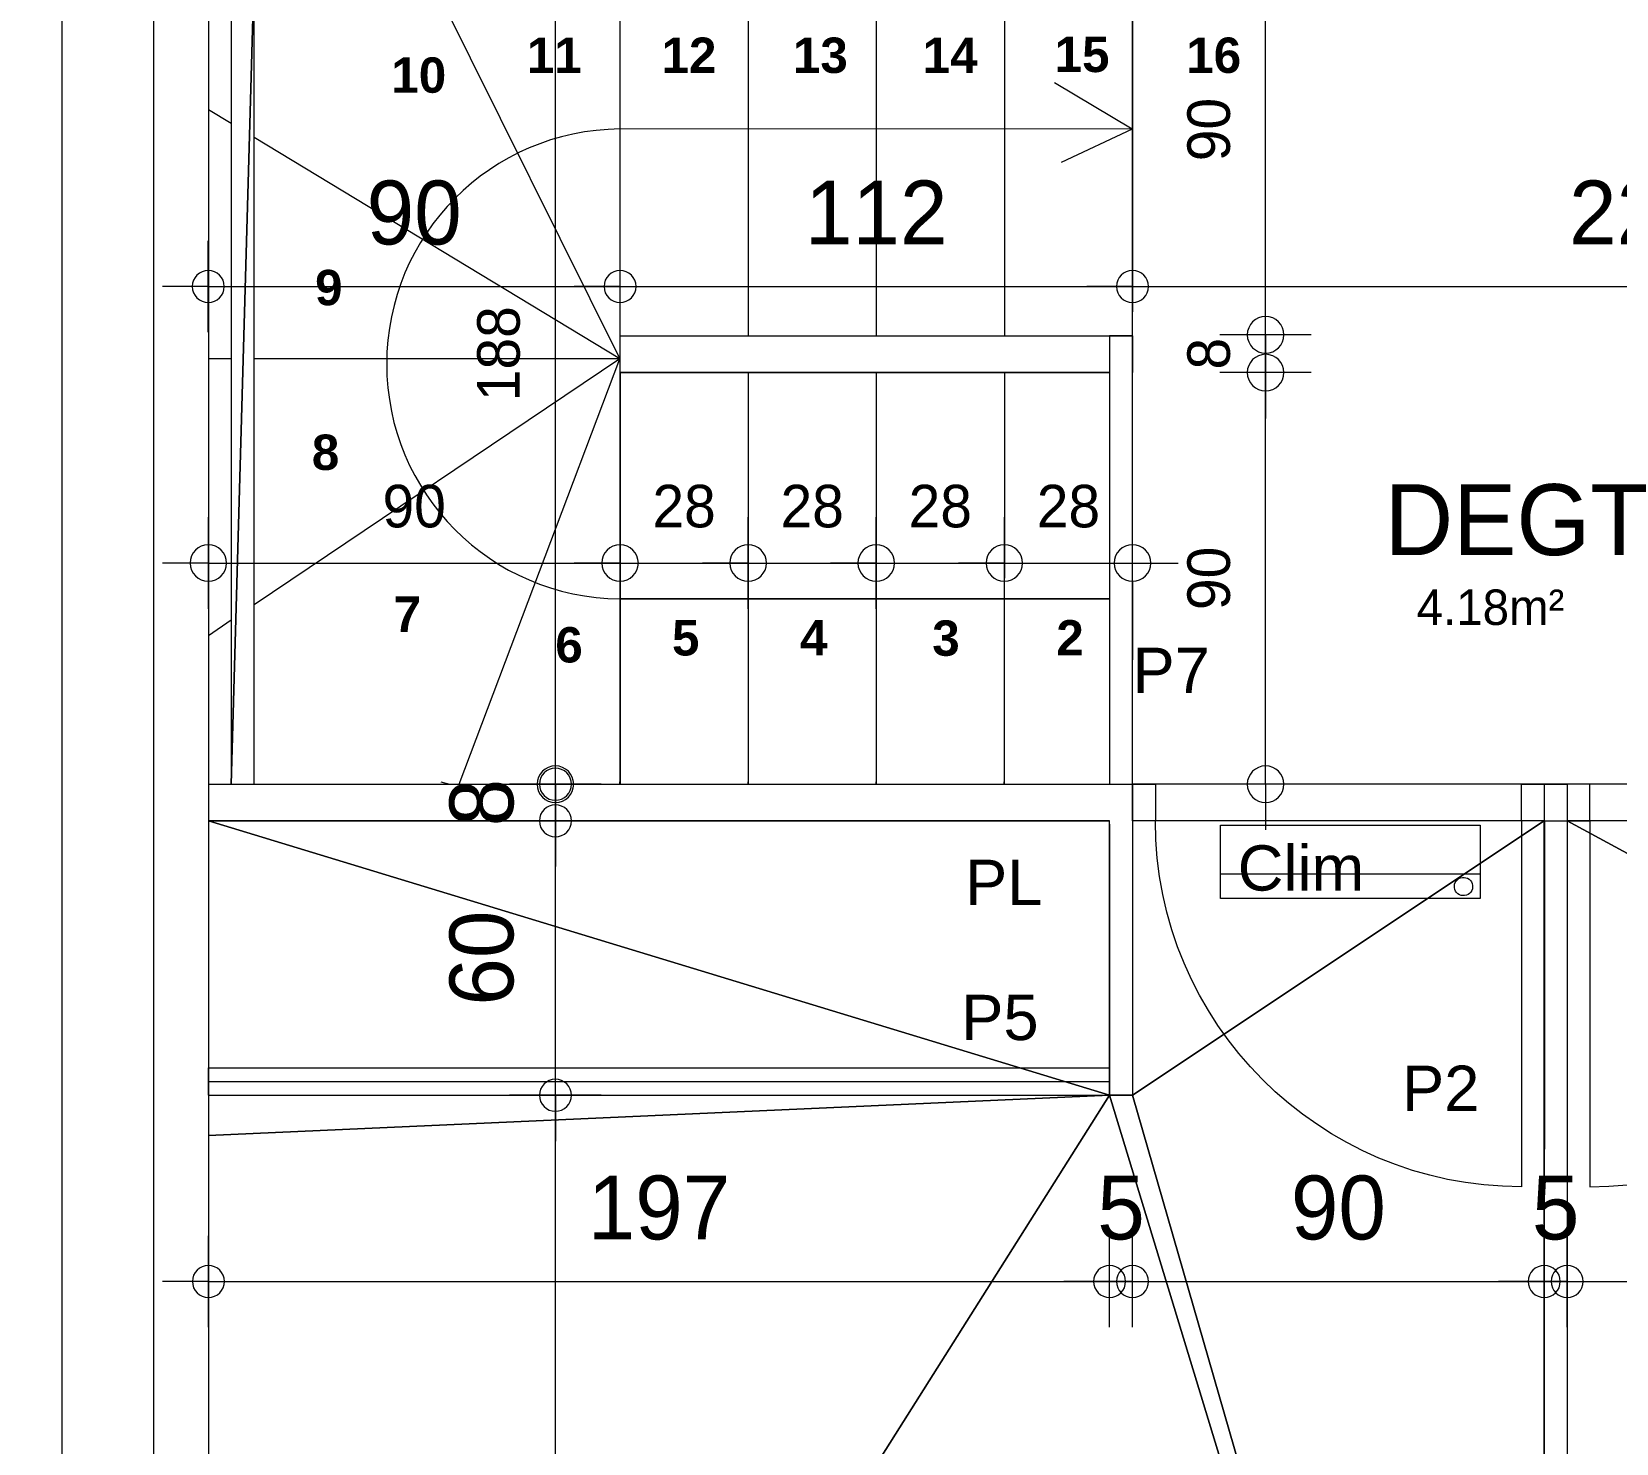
# Model space of a CAD drawing. Header units: metres. Extents: x 1.8 to 67.5, y -52.8 to -10.8.
# Drawn here: x 30.638 to 34.101, y -21.992 to -18.906 of the extents above; entities that cross this region are included whole.
import ezdxf
from ezdxf.enums import TextEntityAlignment as Align
from ezdxf.lldxf.tags import DXFTag

# ---------------------------------------------------------------- set-up
doc = ezdxf.new("R2010")
doc.units = ezdxf.units.M
doc.header["$MEASUREMENT"] = 0
for name, color, linetype in [('Calque commun', 7, 'Continuous'), ('Calque5', 7, 'Continuous'), ('Textes', 7, 'Continuous')]:
    doc.layers.add(name, color=color, linetype=linetype)
doc.styles.add('Arial11', font='arialbd.ttf', dxfattribs={"height": 0.077267})
doc.styles.add('Arial8', font='arial.ttf', dxfattribs={"height": 0.098961})
doc.styles.add('Century Gothic11', font='GOTHIC.TTF', dxfattribs={"height": 0.139636})
doc.styles.add('Century Gothic19', font='GOTHIC.TTF', dxfattribs={"height": 0.155151})
doc.styles.add('Century Gothic21', font='GOTHIC.TTF', dxfattribs={"height": 0.09309})
doc.styles.add('Century Gothic5', font='GOTHIC.TTF', dxfattribs={"height": 0.077575})
tags = doc.linetypes.add('HIDDEN2', pattern=[0.1875, 0.125, -0.0625]).pattern_tags.tags
tags[6:7] = [DXFTag(74, 4), DXFTag(75, 0), DXFTag(340, '0'), DXFTag(46, 1.0), DXFTag(50, 0.0), DXFTag(44, 0.0), DXFTag(45, 0.0)]
tags[4:5] = [DXFTag(74, 4), DXFTag(75, 0), DXFTag(340, '0'), DXFTag(46, 1.0), DXFTag(50, 0.0), DXFTag(44, 0.0), DXFTag(45, 0.0)]
tags = doc.linetypes.add('HIDDENX2', pattern=[0.75, 0.5, -0.25]).pattern_tags.tags
tags[6:7] = [DXFTag(74, 4), DXFTag(75, 0), DXFTag(340, '0'), DXFTag(46, 1.0), DXFTag(50, 0.0), DXFTag(44, 0.0), DXFTag(45, 0.0)]
tags[4:5] = [DXFTag(74, 4), DXFTag(75, 0), DXFTag(340, '0'), DXFTag(46, 1.0), DXFTag(50, 0.0), DXFTag(44, 0.0), DXFTag(45, 0.0)]

# ---------------------------------------------------------------- blocks, each defined once
blk = doc.blocks.new('Block52772')
at = {"layer": 'Calque commun', "color": 7, "linetype": 'Continuous', "lineweight": 18}
blk.add_line((30.7037, -15.6712), (30.7037, -24.6712), dxfattribs=at)
at = {"layer": 'Calque commun', "color": 7, "linetype": 'Continuous', "lineweight": 9}
for p, q in [((30.9037, -15.8712), (30.9037, -24.4712)), ((31.0238, -15.9912), (31.0238, -24.3512))]:
    blk.add_line(p, q, dxfattribs=at)
blk = doc.blocks.new('xmodule1pdniv1-7')
at = {"layer": 'Calque commun', "color": 5, "linetype": 'Continuous', "lineweight": 9}
blk.add_arc((0, 0), 0.5, 0, 359.9994, dxfattribs=at)
blk = doc.blocks.new('xmodule1pdniv1-8')
at = {"layer": 'Calque commun', "color": 5, "linetype": 'Continuous', "lineweight": 9}
blk.add_arc((0, 0), 0.5, 0, 359.9994, dxfattribs=at)
blk = doc.blocks.new('DimLine53630-2')
at = {"layer": 'Calque commun', "color": 5, "linetype": 'Continuous', "lineweight": 9}
for p, q in [((31.7823, -21.2312), (31.7823, -21.1312)), ((31.8823, -21.2312), (31.6823, -21.2312)), ((31.7823, -24.3512), (31.7823, -21.2312)), ((31.8823, -24.3512), (31.6823, -24.3512)), ((31.7823, -24.3512), (31.7823, -24.4512))]:
    blk.add_line(p, q, dxfattribs=at)
at = {"layer": 'Calque commun', "color": 5, "linetype": 'Continuous', "lineweight": 9, "xscale": 0.07000000029802322, "yscale": 0.07000000029802322, "zscale": 0.07000000029802322, "rotation": 90}
for name, p in [('xmodule1pdniv1-8', (31.7823, -21.2312)), ('xmodule1pdniv1-7', (31.7823, -24.3512))]:
    blk.add_blockref(name, p, dxfattribs=at)
at = {"layer": 'Calque commun', "color": 5, "linetype": 'Continuous', "lineweight": 9, "style": 'Century Gothic11'}
blk.add_text('312', height=0.13964, rotation=90, dxfattribs=at).set_placement((31.7323, -22.7912), align=Align.BOTTOM_CENTER)
blk = doc.blocks.new('xmodule1pdniv1-9')
at = {"layer": 'Calque commun', "color": 5, "linetype": 'Continuous', "lineweight": 9}
blk.add_arc((0, 0), 0.5, 0, 359.9994, dxfattribs=at)
blk = doc.blocks.new('xmodule1pdniv1-10')
at = {"layer": 'Calque commun', "color": 5, "linetype": 'Continuous', "lineweight": 9}
blk.add_arc((0, 0), 0.5, 0, 359.9994, dxfattribs=at)
blk = doc.blocks.new('DimLine53638-2')
at = {"layer": 'Calque commun', "color": 5, "linetype": 'Continuous', "lineweight": 9}
for p, q in [((31.7823, -20.6312), (31.7823, -20.5312)), ((31.8823, -20.6312), (31.6823, -20.6312)), ((31.7823, -21.2312), (31.7823, -20.6312)), ((31.8823, -21.2312), (31.6823, -21.2312)), ((31.7823, -21.2312), (31.7823, -21.3312))]:
    blk.add_line(p, q, dxfattribs=at)
at = {"layer": 'Calque commun', "color": 5, "linetype": 'Continuous', "lineweight": 9, "xscale": 0.07000000029802322, "yscale": 0.07000000029802322, "zscale": 0.07000000029802322, "rotation": 90}
for name, p in [('xmodule1pdniv1-10', (31.7823, -20.6312)), ('xmodule1pdniv1-9', (31.7823, -21.2312))]:
    blk.add_blockref(name, p, dxfattribs=at)
at = {"layer": 'Calque commun', "color": 5, "linetype": 'Continuous', "lineweight": 9, "style": 'Century Gothic11'}
blk.add_text('60', height=0.13964, rotation=90.0004, dxfattribs=at).set_placement((31.7323, -20.9312), align=Align.BOTTOM_CENTER)
blk = doc.blocks.new('xmodule1pdniv1-11')
at = {"layer": 'Calque commun', "color": 5, "linetype": 'Continuous', "lineweight": 9}
blk.add_arc((0, 0), 0.5, 0, 359.9994, dxfattribs=at)
blk = doc.blocks.new('xmodule1pdniv1-12')
at = {"layer": 'Calque commun', "color": 5, "linetype": 'Continuous', "lineweight": 9}
blk.add_arc((0, 0), 0.5, 0, 359.9994, dxfattribs=at)
blk = doc.blocks.new('DimLine53646-2')
at = {"layer": 'Calque commun', "color": 5, "linetype": 'Continuous', "lineweight": 9}
for p, q in [((31.7823, -20.5512), (31.7823, -20.4512)), ((31.8823, -20.5512), (31.6823, -20.5512)), ((31.7823, -20.6312), (31.7823, -20.5512)), ((31.8823, -20.6312), (31.6823, -20.6312)), ((31.7823, -20.6312), (31.7824, -20.7312))]:
    blk.add_line(p, q, dxfattribs=at)
at = {"layer": 'Calque commun', "color": 5, "linetype": 'Continuous', "lineweight": 9, "xscale": 0.07000000029802322, "yscale": 0.07000000029802322, "zscale": 0.07000000029802322, "rotation": 90}
for name, p in [('xmodule1pdniv1-12', (31.7823, -20.5512)), ('xmodule1pdniv1-11', (31.7823, -20.6312))]:
    blk.add_blockref(name, p, dxfattribs=at)
at = {"layer": 'Calque commun', "color": 5, "linetype": 'Continuous', "lineweight": 9, "style": 'Century Gothic11'}
blk.add_text('8', height=0.1396, rotation=90.0219, dxfattribs=at).set_placement((31.7323, -20.5913), align=Align.BOTTOM_CENTER)
blk = doc.blocks.new('xmodule1pdniv1-13')
at = {"layer": 'Calque commun', "color": 5, "linetype": 'Continuous', "lineweight": 9}
blk.add_arc((0, 0), 0.5, 0, 359.9994, dxfattribs=at)
blk = doc.blocks.new('xmodule1pdniv1-14')
at = {"layer": 'Calque commun', "color": 5, "linetype": 'Continuous', "lineweight": 9}
blk.add_arc((0, 0), 0.5, 0, 359.9994, dxfattribs=at)
blk = doc.blocks.new('DimLine53654-2')
at = {"layer": 'Calque commun', "color": 5, "linetype": 'Continuous', "lineweight": 9}
for p, q in [((31.7822, -18.6687), (31.7822, -18.5687)), ((31.8822, -18.6687), (31.6822, -18.6687)), ((31.7823, -20.5512), (31.7822, -18.6687)), ((31.8823, -20.5512), (31.6823, -20.5512)), ((31.7823, -20.5512), (31.7823, -20.6512))]:
    blk.add_line(p, q, dxfattribs=at)
at = {"layer": 'Calque commun', "color": 5, "linetype": 'Continuous', "lineweight": 9, "xscale": 0.07999999821186066, "yscale": 0.07999999821186066, "zscale": 0.07999999821186066, "rotation": 90}
for name, p in [('xmodule1pdniv1-14', (31.7822, -18.6687)), ('xmodule1pdniv1-13', (31.7823, -20.5512))]:
    blk.add_blockref(name, p, dxfattribs=at)
at = {"layer": 'Calque commun', "color": 5, "linetype": 'Continuous', "lineweight": 9, "style": 'Century Gothic21'}
blk.add_text('188', height=0.09309, rotation=90.0024, dxfattribs=at).set_placement((31.7323, -19.61), align=Align.BOTTOM_CENTER)
blk = doc.blocks.new('xmodule1pdniv1-21')
at = {"layer": 'Calque commun', "color": 5, "linetype": 'Continuous', "lineweight": 9}
blk.add_arc((0, 0), 0.5, 0, 359.9994, dxfattribs=at)
blk = doc.blocks.new('xmodule1pdniv1-22')
at = {"layer": 'Calque commun', "color": 5, "linetype": 'Continuous', "lineweight": 9}
blk.add_arc((0, 0), 0.5, 0, 359.9994, dxfattribs=at)
blk = doc.blocks.new('DimLine53686-2')
at = {"layer": 'Calque commun', "color": 5, "linetype": 'Continuous', "lineweight": 9}
for p, q in [((31.0236, -19.563), (31.0236, -19.363)), ((31.9236, -19.563), (31.9236, -19.363)), ((31.0236, -19.463), (30.9236, -19.463)), ((31.0236, -19.463), (31.9236, -19.463)), ((31.9236, -19.463), (32.0236, -19.463))]:
    blk.add_line(p, q, dxfattribs=at)
at = {"layer": 'Calque commun', "color": 5, "linetype": 'Continuous', "lineweight": 9, "xscale": 0.07000000029802322, "yscale": 0.07000000029802322, "zscale": 0.07000000029802322}
for name, p in [('xmodule1pdniv1-21', (31.0236, -19.463)), ('xmodule1pdniv1-22', (31.9236, -19.463))]:
    blk.add_blockref(name, p, dxfattribs=at)
at = {"layer": 'Calque commun', "color": 5, "linetype": 'Continuous', "lineweight": 9, "style": 'Century Gothic11'}
blk.add_text('90', height=0.13964, dxfattribs=at).set_placement((31.4736, -19.413), align=Align.BOTTOM_CENTER)
blk = doc.blocks.new('xmodule1pdniv1-23')
at = {"layer": 'Calque commun', "color": 5, "linetype": 'Continuous', "lineweight": 9}
blk.add_arc((0, 0), 0.5, 0, 359.9994, dxfattribs=at)
blk = doc.blocks.new('xmodule1pdniv1-24')
at = {"layer": 'Calque commun', "color": 5, "linetype": 'Continuous', "lineweight": 9}
blk.add_arc((0, 0), 0.5, 0, 359.9994, dxfattribs=at)
blk = doc.blocks.new('DimLine53694-2')
at = {"layer": 'Calque commun', "color": 5, "linetype": 'Continuous', "lineweight": 9}
for p, q in [((31.9236, -19.563), (31.9236, -19.363)), ((33.0436, -19.563), (33.0436, -19.363)), ((31.9236, -19.463), (31.8236, -19.463)), ((31.9236, -19.463), (33.0436, -19.463)), ((33.0436, -19.463), (33.1436, -19.463))]:
    blk.add_line(p, q, dxfattribs=at)
at = {"layer": 'Calque commun', "color": 5, "linetype": 'Continuous', "lineweight": 9, "xscale": 0.07000000029802322, "yscale": 0.07000000029802322, "zscale": 0.07000000029802322}
for name, p in [('xmodule1pdniv1-23', (31.9236, -19.463)), ('xmodule1pdniv1-24', (33.0436, -19.463))]:
    blk.add_blockref(name, p, dxfattribs=at)
at = {"layer": 'Calque commun', "color": 5, "linetype": 'Continuous', "lineweight": 9, "style": 'Century Gothic11'}
blk.add_text('112', height=0.13964, dxfattribs=at).set_placement((32.4836, -19.413), align=Align.BOTTOM_CENTER)
blk = doc.blocks.new('xmodule1pdniv1-25')
at = {"layer": 'Calque commun', "color": 5, "linetype": 'Continuous', "lineweight": 9}
blk.add_arc((0, 0), 0.5, 0, 359.9994, dxfattribs=at)
blk = doc.blocks.new('xmodule1pdniv1-26')
at = {"layer": 'Calque commun', "color": 5, "linetype": 'Continuous', "lineweight": 9}
blk.add_arc((0, 0), 0.5, 0, 359.9994, dxfattribs=at)
blk = doc.blocks.new('DimLine53702-2')
at = {"layer": 'Calque commun', "color": 5, "linetype": 'Continuous', "lineweight": 9}
for p, q in [((33.0436, -19.563), (33.0436, -19.363)), ((35.2637, -19.563), (35.2637, -19.363)), ((33.0436, -19.463), (32.9436, -19.463)), ((33.0436, -19.463), (35.2637, -19.463)), ((35.2637, -19.463), (35.3637, -19.463))]:
    blk.add_line(p, q, dxfattribs=at)
at = {"layer": 'Calque commun', "color": 5, "linetype": 'Continuous', "lineweight": 9, "xscale": 0.07000000029802322, "yscale": 0.07000000029802322, "zscale": 0.07000000029802322}
for name, p in [('xmodule1pdniv1-25', (33.0436, -19.463)), ('xmodule1pdniv1-26', (35.2637, -19.463))]:
    blk.add_blockref(name, p, dxfattribs=at)
at = {"layer": 'Calque commun', "color": 5, "linetype": 'Continuous', "lineweight": 9, "style": 'Century Gothic11'}
blk.add_text('222', height=0.13964, dxfattribs=at).set_placement((34.1537, -19.413), align=Align.BOTTOM_CENTER)
blk = doc.blocks.new('xmodule1pdniv1-65')
at = {"layer": 'Calque commun', "color": 5, "linetype": 'Continuous', "lineweight": 9}
blk.add_arc((0, 0), 0.5, 0, 359.9994, dxfattribs=at)
blk = doc.blocks.new('xmodule1pdniv1-66')
at = {"layer": 'Calque commun', "color": 5, "linetype": 'Continuous', "lineweight": 9}
blk.add_arc((0, 0), 0.5, 0, 359.9994, dxfattribs=at)
blk = doc.blocks.new('DimLine53878-2')
at = {"layer": 'Calque commun', "color": 5, "linetype": 'Continuous', "lineweight": 9}
for p, q in [((31.0238, -21.7381), (31.0238, -21.5381)), ((32.9937, -21.7381), (32.9937, -21.5381)), ((31.0238, -21.6381), (30.9238, -21.6381)), ((31.0238, -21.6381), (32.9937, -21.6381)), ((32.9937, -21.6381), (33.0937, -21.6381))]:
    blk.add_line(p, q, dxfattribs=at)
at = {"layer": 'Calque commun', "color": 5, "linetype": 'Continuous', "lineweight": 9, "xscale": 0.07000000029802322, "yscale": 0.07000000029802322, "zscale": 0.07000000029802322}
for name, p in [('xmodule1pdniv1-65', (31.0238, -21.6381)), ('xmodule1pdniv1-66', (32.9937, -21.6381))]:
    blk.add_blockref(name, p, dxfattribs=at)
at = {"layer": 'Calque commun', "color": 5, "linetype": 'Continuous', "lineweight": 9, "style": 'Century Gothic11'}
blk.add_text('197', height=0.13964, dxfattribs=at).set_placement((32.0087, -21.5881), align=Align.BOTTOM_CENTER)
blk = doc.blocks.new('xmodule1pdniv1-67')
at = {"layer": 'Calque commun', "color": 5, "linetype": 'Continuous', "lineweight": 9}
blk.add_arc((0, 0), 0.5, 0, 359.9994, dxfattribs=at)
blk = doc.blocks.new('xmodule1pdniv1-68')
at = {"layer": 'Calque commun', "color": 5, "linetype": 'Continuous', "lineweight": 9}
blk.add_arc((0, 0), 0.5, 0, 359.9994, dxfattribs=at)
blk = doc.blocks.new('DimLine53886-2')
at = {"layer": 'Calque commun', "color": 5, "linetype": 'Continuous', "lineweight": 9}
for p, q in [((32.9937, -21.7381), (32.9937, -21.5381)), ((33.0437, -21.7381), (33.0437, -21.5381)), ((32.9937, -21.6381), (32.8937, -21.6381)), ((32.9937, -21.6381), (33.0437, -21.6381)), ((33.0437, -21.6381), (33.1437, -21.6381))]:
    blk.add_line(p, q, dxfattribs=at)
at = {"layer": 'Calque commun', "color": 5, "linetype": 'Continuous', "lineweight": 9, "xscale": 0.07000000029802322, "yscale": 0.07000000029802322, "zscale": 0.07000000029802322}
for name, p in [('xmodule1pdniv1-67', (32.9937, -21.6381)), ('xmodule1pdniv1-68', (33.0437, -21.6381))]:
    blk.add_blockref(name, p, dxfattribs=at)
at = {"layer": 'Calque commun', "color": 5, "linetype": 'Continuous', "lineweight": 9, "style": 'Century Gothic11'}
blk.add_text('5', height=0.1396, dxfattribs=at).set_placement((33.0187, -21.5881), align=Align.BOTTOM_CENTER)
blk = doc.blocks.new('xmodule1pdniv1-69')
at = {"layer": 'Calque commun', "color": 5, "linetype": 'Continuous', "lineweight": 9}
blk.add_arc((0, 0), 0.5, 0, 359.9994, dxfattribs=at)
blk = doc.blocks.new('xmodule1pdniv1-70')
at = {"layer": 'Calque commun', "color": 5, "linetype": 'Continuous', "lineweight": 9}
blk.add_arc((0, 0), 0.5, 0, 359.9994, dxfattribs=at)
blk = doc.blocks.new('DimLine53894-2')
at = {"layer": 'Calque commun', "color": 5, "linetype": 'Continuous', "lineweight": 9}
for p, q in [((33.0437, -21.7381), (33.0437, -21.5381)), ((33.9437, -21.7381), (33.9437, -21.5381)), ((33.0437, -21.6381), (32.9437, -21.6381)), ((33.0437, -21.6381), (33.9437, -21.6381)), ((33.9437, -21.6381), (34.0437, -21.6381))]:
    blk.add_line(p, q, dxfattribs=at)
at = {"layer": 'Calque commun', "color": 5, "linetype": 'Continuous', "lineweight": 9, "xscale": 0.07000000029802322, "yscale": 0.07000000029802322, "zscale": 0.07000000029802322}
for name, p in [('xmodule1pdniv1-69', (33.0437, -21.6381)), ('xmodule1pdniv1-70', (33.9437, -21.6381))]:
    blk.add_blockref(name, p, dxfattribs=at)
at = {"layer": 'Calque commun', "color": 5, "linetype": 'Continuous', "lineweight": 9, "style": 'Century Gothic11'}
blk.add_text('90', height=0.13964, dxfattribs=at).set_placement((33.4937, -21.5881), align=Align.BOTTOM_CENTER)
blk = doc.blocks.new('xmodule1pdniv1-71')
at = {"layer": 'Calque commun', "color": 5, "linetype": 'Continuous', "lineweight": 9}
blk.add_arc((0, 0), 0.5, 0, 359.9994, dxfattribs=at)
blk = doc.blocks.new('xmodule1pdniv1-72')
at = {"layer": 'Calque commun', "color": 5, "linetype": 'Continuous', "lineweight": 9}
blk.add_arc((0, 0), 0.5, 0, 359.9994, dxfattribs=at)
blk = doc.blocks.new('DimLine53902-2')
at = {"layer": 'Calque commun', "color": 5, "linetype": 'Continuous', "lineweight": 9}
for p, q in [((33.9437, -21.7381), (33.9437, -21.5381)), ((33.9937, -21.7381), (33.9937, -21.5381)), ((33.9437, -21.6381), (33.8437, -21.6381)), ((33.9437, -21.6381), (33.9937, -21.6381)), ((33.9937, -21.6381), (34.0937, -21.6381))]:
    blk.add_line(p, q, dxfattribs=at)
at = {"layer": 'Calque commun', "color": 5, "linetype": 'Continuous', "lineweight": 9, "xscale": 0.07000000029802322, "yscale": 0.07000000029802322, "zscale": 0.07000000029802322}
for name, p in [('xmodule1pdniv1-71', (33.9437, -21.6381)), ('xmodule1pdniv1-72', (33.9937, -21.6381))]:
    blk.add_blockref(name, p, dxfattribs=at)
at = {"layer": 'Calque commun', "color": 5, "linetype": 'Continuous', "lineweight": 9, "style": 'Century Gothic11'}
blk.add_text('5', height=0.1396, dxfattribs=at).set_placement((33.9687, -21.5881), align=Align.BOTTOM_CENTER)
blk = doc.blocks.new('xmodule1pdniv1-73')
at = {"layer": 'Calque commun', "color": 5, "linetype": 'Continuous', "lineweight": 9}
blk.add_arc((0, 0), 0.5, 0, 359.9994, dxfattribs=at)
blk = doc.blocks.new('xmodule1pdniv1-74')
at = {"layer": 'Calque commun', "color": 5, "linetype": 'Continuous', "lineweight": 9}
blk.add_arc((0, 0), 0.5, 0, 359.9994, dxfattribs=at)
blk = doc.blocks.new('DimLine53910-2')
at = {"layer": 'Calque commun', "color": 5, "linetype": 'Continuous', "lineweight": 9}
for p, q in [((33.9937, -21.7381), (33.9937, -21.5381)), ((35.2638, -21.7381), (35.2638, -21.5381)), ((33.9937, -21.6381), (33.8937, -21.6381)), ((33.9937, -21.6381), (35.2638, -21.6381)), ((35.2638, -21.6381), (35.3638, -21.6381))]:
    blk.add_line(p, q, dxfattribs=at)
at = {"layer": 'Calque commun', "color": 5, "linetype": 'Continuous', "lineweight": 9, "xscale": 0.07000000029802322, "yscale": 0.07000000029802322, "zscale": 0.07000000029802322}
for name, p in [('xmodule1pdniv1-73', (33.9937, -21.6381)), ('xmodule1pdniv1-74', (35.2638, -21.6381))]:
    blk.add_blockref(name, p, dxfattribs=at)
at = {"layer": 'Calque commun', "color": 5, "linetype": 'Continuous', "lineweight": 9, "style": 'Century Gothic11'}
blk.add_text('127', height=0.13964, dxfattribs=at).set_placement((34.6288, -21.5881), align=Align.BOTTOM_CENTER)
blk = doc.blocks.new('@PRES_1_$$_1-55')
at = {"layer": 'Calque commun', "color": 5, "linetype": 'Continuous', "lineweight": 9}
blk.add_line((0.05, 0.08), (0.05, 0.88), dxfattribs=at)
at = {"layer": 'Calque commun', "color": 5, "linetype": 'Continuous', "lineweight": 9, "extrusion": (0, 0, -1)}
blk.add_arc((-0.05, 0.08), 0.8, 90, 180, dxfattribs=at)
at = {"layer": 'Calque commun', "color": 5, "linetype": 'Continuous', "lineweight": 9}
mesh = blk.add_polyface(dxfattribs=at)
corners = [(0, 0), (0, 0.08), (0.05, 0.08), (0.05, 0)]
mesh.append_faces([[corners[k] for k in face] for face in [(0, 1, 2, 3)]], dxfattribs={"color": 5})
mesh = blk.add_polyface(dxfattribs=at)
corners = [(0.85, 0), (0.85, 0.08), (0.9, 0.08), (0.9, 0)]
mesh.append_faces([[corners[k] for k in face] for face in [(0, 1, 2, 3)]], dxfattribs={"color": 5})
blk = doc.blocks.new('@PRES_1_$$_1-56')
at = {"layer": 'Calque commun', "color": 7, "linetype": 'Continuous', "lineweight": 9}
blk.add_line((0, 0), (0, 0.08), dxfattribs=at)
blk = doc.blocks.new('@PRES_1_$$_1-57')
at = {"layer": 'Calque commun', "color": 7, "linetype": 'Continuous', "lineweight": 9}
blk.add_line((0, 0), (0, 0.08), dxfattribs=at)
blk = doc.blocks.new('INTER_2D_COMB19')
at = {"layer": 'Calque5', "color": 0, "linetype": 'ByBlock', "lineweight": -2}
for name in ['@PRES_1_$$_1-55', '@PRES_1_$$_1-56']:
    blk.add_blockref(name, (0, 0), dxfattribs=at)
at = {"layer": 'Calque5', "color": 0, "linetype": 'ByBlock', "lineweight": -2, "extrusion": (0, 0, -1), "xscale": -1, "yscale": -1, "zscale": -1, "rotation": -180}
blk.add_blockref('@PRES_1_$$_1-57', (-0.9, 0), dxfattribs=at)
blk = doc.blocks.new('PLACED_COMB19')
at = {"layer": 'Calque5', "color": 0, "linetype": 'ByBlock', "lineweight": -2}
blk.add_blockref('INTER_2D_COMB19', (0, 0), dxfattribs=at)
blk = doc.blocks.new('xmodule1pdniv1-95')
at = {"layer": 'Calque commun', "color": 5, "linetype": 'Continuous', "lineweight": 9}
blk.add_arc((0, 0), 0.5, 0, 359.9994, dxfattribs=at)
blk = doc.blocks.new('xmodule1pdniv1-96')
at = {"layer": 'Calque commun', "color": 5, "linetype": 'Continuous', "lineweight": 9}
blk.add_arc((0, 0), 0.5, 0, 359.9994, dxfattribs=at)
blk = doc.blocks.new('DimLine60103-2')
at = {"layer": 'Calque commun', "color": 5, "linetype": 'Continuous', "lineweight": 9}
for p, q in [((33.3346, -19.6513), (33.3346, -19.5513)), ((33.4346, -19.6513), (33.2346, -19.6513)), ((33.3346, -20.5512), (33.3346, -19.6513)), ((33.4346, -20.5512), (33.2346, -20.5512)), ((33.3346, -20.5512), (33.3346, -20.6512))]:
    blk.add_line(p, q, dxfattribs=at)
at = {"layer": 'Calque commun', "color": 5, "linetype": 'Continuous', "lineweight": 9, "xscale": 0.07999999821186066, "yscale": 0.07999999821186066, "zscale": 0.07999999821186066, "rotation": 90}
for name, p in [('xmodule1pdniv1-96', (33.3346, -19.6513)), ('xmodule1pdniv1-95', (33.3346, -20.5512))]:
    blk.add_blockref(name, p, dxfattribs=at)
at = {"layer": 'Calque commun', "color": 5, "linetype": 'Continuous', "lineweight": 9, "style": 'Century Gothic21'}
blk.add_text('90', height=0.09309, rotation=90, dxfattribs=at).set_placement((33.2846, -20.1012), align=Align.BOTTOM_CENTER)
blk = doc.blocks.new('xmodule1pdniv1-97')
at = {"layer": 'Calque commun', "color": 5, "linetype": 'Continuous', "lineweight": 9}
blk.add_arc((0, 0), 0.5, 0, 359.9994, dxfattribs=at)
blk = doc.blocks.new('xmodule1pdniv1-98')
at = {"layer": 'Calque commun', "color": 5, "linetype": 'Continuous', "lineweight": 9}
blk.add_arc((0, 0), 0.5, 0, 359.9994, dxfattribs=at)
blk = doc.blocks.new('DimLine60111-2')
at = {"layer": 'Calque commun', "color": 5, "linetype": 'Continuous', "lineweight": 9}
for p, q in [((33.3346, -19.5687), (33.3346, -19.4687)), ((33.4346, -19.5687), (33.2346, -19.5687)), ((33.3346, -19.6513), (33.3346, -19.5687)), ((33.4346, -19.6513), (33.2346, -19.6513)), ((33.3346, -19.6513), (33.3346, -19.7513))]:
    blk.add_line(p, q, dxfattribs=at)
at = {"layer": 'Calque commun', "color": 5, "linetype": 'Continuous', "lineweight": 9, "xscale": 0.07999999821186066, "yscale": 0.07999999821186066, "zscale": 0.07999999821186066, "rotation": 90}
for name, p in [('xmodule1pdniv1-98', (33.3346, -19.5687)), ('xmodule1pdniv1-97', (33.3346, -19.6513))]:
    blk.add_blockref(name, p, dxfattribs=at)
at = {"layer": 'Calque commun', "color": 5, "linetype": 'Continuous', "lineweight": 9, "style": 'Century Gothic21'}
blk.add_text('8', height=0.0931, rotation=90, dxfattribs=at).set_placement((33.2846, -19.61), align=Align.BOTTOM_CENTER)
blk = doc.blocks.new('xmodule1pdniv1-99')
at = {"layer": 'Calque commun', "color": 5, "linetype": 'Continuous', "lineweight": 9}
blk.add_arc((0, 0), 0.5, 0, 359.9994, dxfattribs=at)
blk = doc.blocks.new('xmodule1pdniv1-100')
at = {"layer": 'Calque commun', "color": 5, "linetype": 'Continuous', "lineweight": 9}
blk.add_arc((0, 0), 0.5, 0, 359.9994, dxfattribs=at)
blk = doc.blocks.new('DimLine60119-2')
at = {"layer": 'Calque commun', "color": 5, "linetype": 'Continuous', "lineweight": 9}
for p, q in [((33.3346, -18.6713), (33.3346, -18.5713)), ((33.4346, -18.6713), (33.2346, -18.6713)), ((33.3346, -19.5687), (33.3346, -18.6713)), ((33.4346, -19.5687), (33.2346, -19.5687)), ((33.3346, -19.5687), (33.3346, -19.6687))]:
    blk.add_line(p, q, dxfattribs=at)
at = {"layer": 'Calque commun', "color": 5, "linetype": 'Continuous', "lineweight": 9, "xscale": 0.07999999821186066, "yscale": 0.07999999821186066, "zscale": 0.07999999821186066, "rotation": 90}
for name, p in [('xmodule1pdniv1-100', (33.3346, -18.6713)), ('xmodule1pdniv1-99', (33.3346, -19.5687))]:
    blk.add_blockref(name, p, dxfattribs=at)
at = {"layer": 'Calque commun', "color": 5, "linetype": 'Continuous', "lineweight": 9, "style": 'Century Gothic21'}
blk.add_text('90', height=0.09309, rotation=90, dxfattribs=at).set_placement((33.2846, -19.12), align=Align.BOTTOM_CENTER)
blk = doc.blocks.new('xmodule1pdniv1-101')
at = {"layer": 'Calque commun', "color": 5, "linetype": 'Continuous', "lineweight": 9}
blk.add_arc((0, 0), 0.5, 0, 359.9994, dxfattribs=at)
blk = doc.blocks.new('xmodule1pdniv1-102')
at = {"layer": 'Calque commun', "color": 5, "linetype": 'Continuous', "lineweight": 9}
blk.add_arc((0, 0), 0.5, 0, 359.9994, dxfattribs=at)
blk = doc.blocks.new('DimLine60129-2')
at = {"layer": 'Calque commun', "color": 5, "linetype": 'Continuous', "lineweight": 9}
for p, q in [((31.0237, -20.1676), (31.0237, -19.9676)), ((31.9236, -20.1676), (31.9236, -19.9676)), ((31.0237, -20.0676), (30.9237, -20.0676)), ((31.0237, -20.0676), (31.9236, -20.0676)), ((31.9236, -20.0676), (32.0236, -20.0676))]:
    blk.add_line(p, q, dxfattribs=at)
at = {"layer": 'Calque commun', "color": 5, "linetype": 'Continuous', "lineweight": 9, "xscale": 0.07999999821186066, "yscale": 0.07999999821186066, "zscale": 0.07999999821186066}
for name, p in [('xmodule1pdniv1-101', (31.0237, -20.0676)), ('xmodule1pdniv1-102', (31.9236, -20.0676))]:
    blk.add_blockref(name, p, dxfattribs=at)
at = {"layer": 'Calque commun', "color": 5, "linetype": 'Continuous', "lineweight": 9, "style": 'Century Gothic21'}
blk.add_text('90', height=0.09309, dxfattribs=at).set_placement((31.4736, -20.0176), align=Align.BOTTOM_CENTER)
blk = doc.blocks.new('xmodule1pdniv1-103')
at = {"layer": 'Calque commun', "color": 5, "linetype": 'Continuous', "lineweight": 9}
blk.add_arc((0, 0), 0.5, 0, 359.9994, dxfattribs=at)
blk = doc.blocks.new('xmodule1pdniv1-104')
at = {"layer": 'Calque commun', "color": 5, "linetype": 'Continuous', "lineweight": 9}
blk.add_arc((0, 0), 0.5, 0, 359.9994, dxfattribs=at)
blk = doc.blocks.new('DimLine60137-2')
at = {"layer": 'Calque commun', "color": 5, "linetype": 'Continuous', "lineweight": 9}
for p, q in [((31.9236, -20.1676), (31.9236, -19.9676)), ((32.2036, -20.1676), (32.2036, -19.9676)), ((31.9236, -20.0676), (31.8236, -20.0676)), ((31.9236, -20.0676), (32.2036, -20.0676)), ((32.2036, -20.0676), (32.3036, -20.0676))]:
    blk.add_line(p, q, dxfattribs=at)
at = {"layer": 'Calque commun', "color": 5, "linetype": 'Continuous', "lineweight": 9, "xscale": 0.07999999821186066, "yscale": 0.07999999821186066, "zscale": 0.07999999821186066}
for name, p in [('xmodule1pdniv1-103', (31.9236, -20.0676)), ('xmodule1pdniv1-104', (32.2036, -20.0676))]:
    blk.add_blockref(name, p, dxfattribs=at)
at = {"layer": 'Calque commun', "color": 5, "linetype": 'Continuous', "lineweight": 9, "style": 'Century Gothic21'}
blk.add_text('28', height=0.09309, dxfattribs=at).set_placement((32.0636, -20.0176), align=Align.BOTTOM_CENTER)
blk = doc.blocks.new('xmodule1pdniv1-105')
at = {"layer": 'Calque commun', "color": 5, "linetype": 'Continuous', "lineweight": 9}
blk.add_arc((0, 0), 0.5, 0, 359.9994, dxfattribs=at)
blk = doc.blocks.new('xmodule1pdniv1-106')
at = {"layer": 'Calque commun', "color": 5, "linetype": 'Continuous', "lineweight": 9}
blk.add_arc((0, 0), 0.5, 0, 359.9994, dxfattribs=at)
blk = doc.blocks.new('DimLine60145-2')
at = {"layer": 'Calque commun', "color": 5, "linetype": 'Continuous', "lineweight": 9}
for p, q in [((32.2036, -20.1676), (32.2036, -19.9676)), ((32.4836, -20.1676), (32.4836, -19.9676)), ((32.2036, -20.0676), (32.1036, -20.0676)), ((32.2036, -20.0676), (32.4836, -20.0676)), ((32.4836, -20.0676), (32.5836, -20.0676))]:
    blk.add_line(p, q, dxfattribs=at)
at = {"layer": 'Calque commun', "color": 5, "linetype": 'Continuous', "lineweight": 9, "xscale": 0.07999999821186066, "yscale": 0.07999999821186066, "zscale": 0.07999999821186066}
for name, p in [('xmodule1pdniv1-105', (32.2036, -20.0676)), ('xmodule1pdniv1-106', (32.4836, -20.0676))]:
    blk.add_blockref(name, p, dxfattribs=at)
at = {"layer": 'Calque commun', "color": 5, "linetype": 'Continuous', "lineweight": 9, "style": 'Century Gothic21'}
blk.add_text('28', height=0.09309, dxfattribs=at).set_placement((32.3436, -20.0176), align=Align.BOTTOM_CENTER)
blk = doc.blocks.new('xmodule1pdniv1-107')
at = {"layer": 'Calque commun', "color": 5, "linetype": 'Continuous', "lineweight": 9}
blk.add_arc((0, 0), 0.5, 0, 359.9994, dxfattribs=at)
blk = doc.blocks.new('xmodule1pdniv1-108')
at = {"layer": 'Calque commun', "color": 5, "linetype": 'Continuous', "lineweight": 9}
blk.add_arc((0, 0), 0.5, 0, 359.9994, dxfattribs=at)
blk = doc.blocks.new('DimLine60153-2')
at = {"layer": 'Calque commun', "color": 5, "linetype": 'Continuous', "lineweight": 9}
for p, q in [((32.4836, -20.1676), (32.4836, -19.9676)), ((32.7636, -20.1676), (32.7636, -19.9676)), ((32.4836, -20.0676), (32.3836, -20.0676)), ((32.4836, -20.0676), (32.7636, -20.0676)), ((32.7636, -20.0676), (32.8636, -20.0676))]:
    blk.add_line(p, q, dxfattribs=at)
at = {"layer": 'Calque commun', "color": 5, "linetype": 'Continuous', "lineweight": 9, "xscale": 0.07999999821186066, "yscale": 0.07999999821186066, "zscale": 0.07999999821186066}
for name, p in [('xmodule1pdniv1-107', (32.4836, -20.0676)), ('xmodule1pdniv1-108', (32.7636, -20.0676))]:
    blk.add_blockref(name, p, dxfattribs=at)
at = {"layer": 'Calque commun', "color": 5, "linetype": 'Continuous', "lineweight": 9, "style": 'Century Gothic21'}
blk.add_text('28', height=0.09309, dxfattribs=at).set_placement((32.6236, -20.0176), align=Align.BOTTOM_CENTER)
blk = doc.blocks.new('xmodule1pdniv1-109')
at = {"layer": 'Calque commun', "color": 5, "linetype": 'Continuous', "lineweight": 9}
blk.add_arc((0, 0), 0.5, 0, 359.9994, dxfattribs=at)
blk = doc.blocks.new('xmodule1pdniv1-110')
at = {"layer": 'Calque commun', "color": 5, "linetype": 'Continuous', "lineweight": 9}
blk.add_arc((0, 0), 0.5, 0, 359.9994, dxfattribs=at)
blk = doc.blocks.new('DimLine60161-2')
at = {"layer": 'Calque commun', "color": 5, "linetype": 'Continuous', "lineweight": 9}
for p, q in [((32.7636, -20.1676), (32.7636, -19.9676)), ((33.0437, -20.1676), (33.0437, -19.9676)), ((32.7636, -20.0676), (32.6636, -20.0676)), ((32.7636, -20.0676), (33.0437, -20.0676)), ((33.0437, -20.0676), (33.1437, -20.0676))]:
    blk.add_line(p, q, dxfattribs=at)
at = {"layer": 'Calque commun', "color": 5, "linetype": 'Continuous', "lineweight": 9, "xscale": 0.07999999821186066, "yscale": 0.07999999821186066, "zscale": 0.07999999821186066}
for name, p in [('xmodule1pdniv1-109', (32.7636, -20.0676)), ('xmodule1pdniv1-110', (33.0437, -20.0676))]:
    blk.add_blockref(name, p, dxfattribs=at)
at = {"layer": 'Calque commun', "color": 5, "linetype": 'Continuous', "lineweight": 9, "style": 'Century Gothic21'}
blk.add_text('28', height=0.09309, dxfattribs=at).set_placement((32.9037, -20.0176), align=Align.BOTTOM_CENTER)
blk = doc.blocks.new('clim-int5')
at = {"layer": 'Calque commun', "color": 0, "linetype": 'ByBlock', "lineweight": 9}
for p, q in [((0.5671, 0.16), (0, 0.16)), ((0, 0.16), (0, 0)), ((0.5671, 0), (0.5671, 0.16)), ((0, 0.106), (0.5671, 0.106)), ((0, 0), (0.5671, 0))]:
    blk.add_line(p, q, dxfattribs=at)
blk.add_arc((0.531, 0.1338), 0.02, 330, 329.9994, dxfattribs=at)
blk = doc.blocks.new('xmodule1pdniv1-127')
at = {"layer": 'Calque commun', "color": 7, "linetype": 'Continuous', "lineweight": 9}
for p, q in [((31.501, -18.7712), (31.9235, -19.6211)), ((31.9237, -19.6512), (31.9236, -18.7712)), ((32.2036, -18.7712), (32.2037, -19.5712)), ((32.4836, -18.7712), (32.4837, -19.5712)), ((32.7636, -18.7712), (32.7637, -19.5712)), ((33.0436, -18.7712), (33.0436, -19.5187)), ((33.043, -19.119), (32.8734, -19.0175)), ((31.0737, -19.1069), (31.0238, -19.0766)), ((33.0436, -19.119), (31.9236, -19.1187)), ((33.043, -19.119), (32.8879, -19.1921)), ((31.9235, -19.6211), (31.1237, -19.1372)), ((31.9237, -19.6512), (31.9237, -19.5712)), ((31.9237, -19.5712), (33.0437, -19.5712)), ((33.0437, -19.5712), (32.9937, -19.5712)), ((32.9937, -19.5712), (32.9937, -19.6512)), ((33.0437, -19.5712), (33.0437, -19.6512)), ((33.0437, -20.5512), (33.0437, -19.5712)), ((33.0437, -19.5713), (33.0437, -19.6513)), ((31.0737, -19.6211), (31.0238, -19.6211)), ((31.9235, -19.6211), (31.1237, -20.1591)), ((31.9235, -19.6211), (31.1237, -19.6211)), ((31.5723, -20.5513), (31.9235, -19.6211)), ((31.9237, -19.6512), (31.9236, -20.5513)), ((31.9236, -20.5513), (31.9237, -19.6512)), ((31.9237, -19.6512), (31.9236, -20.5513)), ((31.9237, -19.6512), (32.9937, -19.6512)), ((32.9937, -19.6512), (31.9237, -19.6512)), ((32.2037, -19.6512), (32.2036, -20.5513)), ((32.4837, -19.6512), (32.4836, -20.5513)), ((32.7637, -19.6512), (32.7635, -20.5513)), ((32.9937, -19.6512), (32.9937, -20.5512)), ((33.0435, -20.1086), (33.0435, -20.2794)), ((32.9935, -20.1461), (31.9235, -20.1461)), ((32.9935, -20.1461), (31.9235, -20.1461)), ((31.0737, -20.1927), (31.0238, -20.2264)), ((31.5321, -20.5461), (31.5511, -20.5513)), ((31.9235, -20.5513), (31.9235, -20.5461)), ((31.9235, -20.5461), (31.9235, -20.5513)), ((31.9235, -20.5513), (31.9235, -20.5461)), ((32.2035, -20.5513), (32.2035, -20.5461)), ((32.4835, -20.5513), (32.4835, -20.5461)), ((32.7635, -20.5513), (32.7635, -20.5461)), ((32.9937, -20.5512), (33.0437, -20.5512)), ((32.9937, -20.5512), (33.0437, -20.5512)), ((31.0238, -21.1712), (32.9937, -21.1712)), ((31.0238, -21.2312), (31.0238, -21.1712)), ((32.9937, -21.2312), (32.9937, -21.1712)), ((31.0238, -21.2012), (32.9937, -21.2012)), ((31.0238, -21.2312), (32.9937, -21.2312))]:
    blk.add_line(p, q, dxfattribs=at)
at = {"layer": 'Calque commun', "color": 7, "linetype": 'HIDDENX2', "lineweight": 9}
blk.add_line((31.9235, -20.1461), (32.9935, -20.1461), dxfattribs=at)
at = {"layer": 'Calque commun', "color": 7, "linetype": 'Continuous', "lineweight": 18}
for p, q in [((31.0239, -20.5512), (31.0239, -20.6312)), ((31.0239, -20.5512), (33.0437, -20.5512)), ((33.9437, -20.5512), (33.9937, -20.5512)), ((31.0239, -20.6312), (32.9937, -20.6312)), ((33.9437, -20.6312), (33.9937, -20.6312))]:
    blk.add_line(p, q, dxfattribs=at)
at = {"layer": 'Calque commun', "color": 15, "linetype": 'Continuous', "lineweight": 18}
for p, q in [((32.9937, -20.6382), (32.9938, -21.2312)), ((33.0437, -20.6276), (33.0438, -21.2313)), ((33.9439, -20.6312), (33.9437, -24.3512)), ((33.9439, -20.6312), (33.9939, -20.6313)), ((33.9939, -20.6313), (33.9938, -24.3512)), ((32.9938, -21.2312), (33.0438, -21.2313))]:
    blk.add_line(p, q, dxfattribs=at)
at = {"layer": 'Calque commun', "color": 7, "linetype": 'Continuous', "lineweight": 9}
blk.add_arc((31.9272, -19.6324), 0.5137, 90.3997, 269.5875, dxfattribs=at)
at = {"layer": 'Calque commun', "color": 5, "linetype": 'Continuous', "lineweight": 9}
for name in ['DimLine53654-2', 'DimLine60119-2', 'DimLine53686-2', 'DimLine53694-2', 'DimLine53702-2', 'DimLine60111-2', 'DimLine60103-2', 'DimLine60129-2', 'DimLine60137-2', 'DimLine60145-2', 'DimLine60153-2', 'DimLine60161-2', 'DimLine53646-2', 'DimLine53638-2', 'DimLine53630-2', 'DimLine53878-2', 'DimLine53894-2', 'DimLine53910-2', 'DimLine53886-2', 'DimLine53902-2']:
    blk.add_blockref(name, (0, 0), dxfattribs=at)
at = {"layer": 'Calque commun', "color": 0, "linetype": 'ByBlock', "lineweight": -2, "rotation": 180}
blk.add_blockref('PLACED_COMB19', (33.9437, -20.5512), dxfattribs=at)
at = {"layer": 'Calque commun', "color": 0, "linetype": 'ByBlock', "lineweight": -2, "extrusion": (0, 0, -1), "xscale": -1, "yscale": -1, "zscale": -1}
blk.add_blockref('PLACED_COMB19', (-33.9937, -20.5512), dxfattribs=at)
at = {"layer": 'Calque commun', "color": 7, "linetype": 'HIDDEN2', "lineweight": -2, "extrusion": (0, 0, -1), "xscale": -1, "yscale": -1, "zscale": -1}
blk.add_blockref('clim-int5', (-33.2362, -20.641), dxfattribs=at)
at = {"layer": 'Calque commun', "color": 5, "linetype": 'ByBlock', "lineweight": -2, "style": 'Arial11'}
for s, height, p in [('11', 0.07727, (31.7199, -19.0193)), ('12', 0.07727, (32.0142, -19.0193)), ('13', 0.07727, (32.3014, -19.0193)), ('14', 0.07727, (32.5851, -19.0193)), ('15', 0.07727, (32.8734, -19.0175)), ('16', 0.07727, (33.1612, -19.0193)), ('10', 0.07727, (31.4236, -19.0627)), ('9', 0.0773, (31.257, -19.5272)), ('8', 0.0773, (31.2499, -19.8873)), ('7', 0.0773, (31.4287, -20.2412)), ('5', 0.0773, (32.0371, -20.2929)), ('4', 0.0773, (32.3171, -20.2929)), ('3', 0.0773, (32.606, -20.2934)), ('2', 0.0773, (32.8771, -20.2929)), ('6', 0.0773, (31.7821, -20.3082))]:
    blk.add_text(s, height=height, dxfattribs=at).set_placement(p, align=Align.BOTTOM_LEFT)
at = {"layer": 'Textes', "color": 5, "linetype": 'ByBlock', "lineweight": -2, "style": 'Century Gothic19'}
blk.add_text('DEGT', height=0.15515, dxfattribs=at).set_placement((34.171, -19.8952), align=Align.TOP_RIGHT)
at = {"layer": 'Textes', "color": 9, "linetype": 'ByBlock', "lineweight": -2, "style": 'Century Gothic5'}
blk.add_text('4.18m²', height=0.07758, dxfattribs=at).set_placement((33.9877, -20.1254), align=Align.TOP_RIGHT)
at = {"layer": 'Textes', "color": 5, "linetype": 'ByBlock', "lineweight": -2, "style": 'Arial8'}
blk.add_text('P7', height=0.09896, dxfattribs=at).set_placement((33.0437, -20.2527), align=Align.TOP_LEFT)
for s, p in [('Clim', (33.2737, -20.8134)), ('PL', (32.6778, -20.8449)), ('P5', (32.6694, -21.1402)), ('P2', (33.6329, -21.295))]:
    blk.add_text(s, height=0.09896, dxfattribs=at).set_placement(p, align=Align.BOTTOM_LEFT)
at = {"layer": 'Calque commun', "color": 9, "linetype": 'Continuous', "lineweight": 9}
mesh = blk.add_polyface(dxfattribs=at)
corners = [(33.0437, -20.5512), (33.0436, -18.6687), (35.2637, -18.6687), (35.2638, -20.5512)]
mesh.append_faces([[corners[k] for k in face] for face in [(0, 1, 2, 3)]], dxfattribs={"color": 9})
at = {"layer": 'Calque commun', "color": 7, "linetype": 'Continuous', "lineweight": 9}
mesh = blk.add_polyface(dxfattribs=at)
corners = [(33.1916, -18.7212), (31.0737, -18.7212), (31.1237, -18.7712), (31.0738, -20.5513), (31.1238, -20.5513), (33.1916, -18.7712)]
mesh.append_faces([[corners[k] for k in face] for face in [(0, 2, 5)]], dxfattribs={"vtx0": -1, "color": 7})
mesh.append_faces([[corners[k] for k in face] for face in [(2, 3, 4)]], dxfattribs={"vtx0": -1, "vtx1": -1, "color": 7})
mesh.append_faces([[corners[k] for k in face] for face in [(2, 1, 3)]], dxfattribs={"vtx0": -1, "vtx2": -1, "color": 7})
mesh.append_faces([[corners[k] for k in face] for face in [(0, 1, 2)]], dxfattribs={"vtx1": -1, "vtx2": -1, "color": 7})
at = {"layer": 'Calque commun', "color": 9, "linetype": 'Continuous', "lineweight": 9}
mesh = blk.add_polyface(dxfattribs=at)
corners = [(32.9937, -21.2312), (31.0238, -21.3187), (31.0238, -24.3512), (32.9937, -20.6312), (31.0237, -20.6312), (33.9437, -24.3512), (33.0438, -21.2312), (33.9437, -20.6312), (33.0437, -20.6312)]
mesh.append_faces([[corners[k] for k in face] for face in [(0, 5, 6)]], dxfattribs={"vtx0": -1, "vtx1": -1, "color": 9})
mesh.append_faces([[corners[k] for k in face] for face in [(0, 1, 2), (0, 4, 1), (0, 2, 5)]], dxfattribs={"vtx0": -1, "vtx2": -1, "color": 9})
mesh.append_faces([[corners[k] for k in face] for face in [(8, 6, 7)]], dxfattribs={"vtx1": -1, "color": 9})
mesh.append_faces([[corners[k] for k in face] for face in [(5, 7, 6)]], dxfattribs={"vtx1": -1, "vtx2": -1, "color": 9})
mesh.append_faces([[corners[k] for k in face] for face in [(0, 3, 4)]], dxfattribs={"vtx2": -1, "color": 9})
mesh = blk.add_polyface(dxfattribs=at)
corners = [(35.2638, -21.3187), (35.2638, -20.6312), (33.9937, -20.6312), (36.9837, -24.3512), (37.0237, -21.3187), (33.9938, -24.3512), (37.0237, -24.3512), (37.0237, -21.3142)]
mesh.append_faces([[corners[k] for k in face] for face in [(3, 0, 5)]], dxfattribs={"vtx0": -1, "vtx1": -1, "color": 9})
mesh.append_faces([[corners[k] for k in face] for face in [(3, 4, 0)]], dxfattribs={"vtx0": -1, "vtx2": -1, "color": 9})
mesh.append_faces([[corners[k] for k in face] for face in [(7, 4, 6)]], dxfattribs={"vtx1": -1, "color": 9})
mesh.append_faces([[corners[k] for k in face] for face in [(3, 6, 4), (2, 5, 0)]], dxfattribs={"vtx1": -1, "vtx2": -1, "color": 9})
mesh.append_faces([[corners[k] for k in face] for face in [(0, 1, 2)]], dxfattribs={"vtx2": -1, "color": 9})

msp = doc.modelspace()

# ---------------------------------------------------------------- linework, layer by layer
at = {"layer": 'Calque commun', "color": 7, "linetype": 'Continuous', "lineweight": 9}
for p, q in [((31.0737, -19.1069), (31.0238, -19.0766)), ((31.0737, -19.6211), (31.0238, -19.6211)), ((31.0737, -20.1927), (31.0238, -20.2264))]:
    msp.add_line(p, q, dxfattribs=at)
at = {"layer": 'Calque commun', "color": 12, "linetype": 'Continuous', "lineweight": 18}
for points in [[(32.9537, -15.6712, 0), (32.9537, -15.8712, 0), (30.9037, -15.8712, 0), (30.9035, -19.7766, 0), (30.9035, -19.7766, 0)], [(30.9035, -19.7766, 0), (30.9035, -19.7766, 0), (30.9037, -24.4712, 0), (32.4037, -24.4712, 0), (32.4037, -24.6712, 0)]]:
    msp.add_polyline3d(points, dxfattribs=at)

# ---------------------------------------------------------------- block references
at = {"layer": 'Calque commun', "color": 0, "linetype": 'ByBlock', "lineweight": -2}
for name in ['Block52772', 'xmodule1pdniv1-127']:
    msp.add_blockref(name, (0, 0), dxfattribs=at)

# ---------------------------------------------------------------- meshes
at = {"layer": 'Calque commun', "color": 7, "linetype": 'Continuous', "lineweight": 9}
mesh = msp.add_polyface(dxfattribs=at)
corners = [(61.7636, -10.7659), (1.7636, -10.7659), (1.7636, -52.7659), (61.7636, -52.7659)]
mesh.append_faces([[corners[k] for k in face] for face in [(0, 1, 2, 3)]], dxfattribs={"color": 7})

doc.saveas('drawing.dxf')
